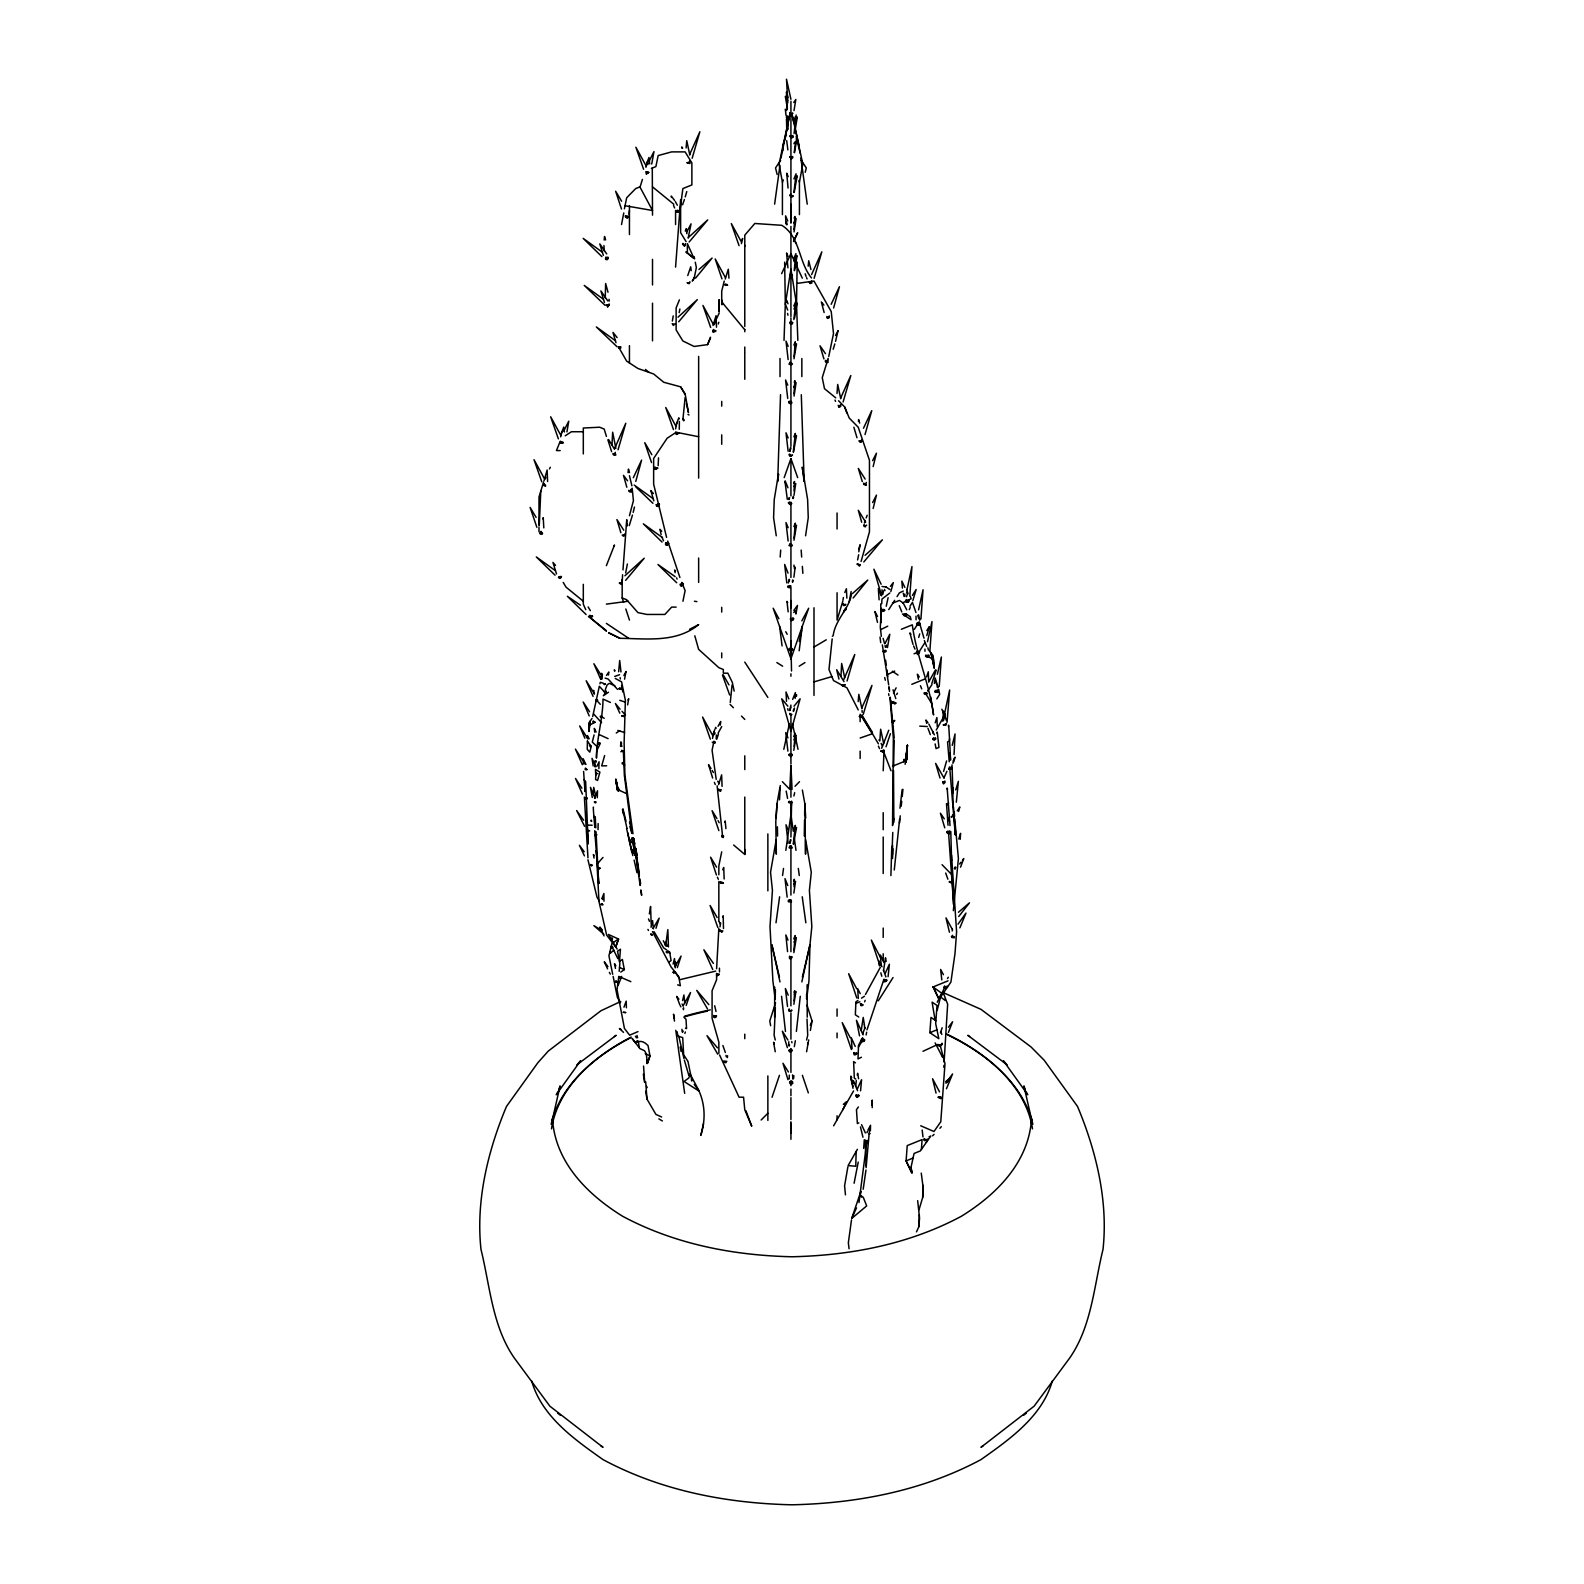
<?xml version="1.0" encoding="UTF-8"?>
<svg xmlns="http://www.w3.org/2000/svg" width="1584" height="1584" viewBox="0 0 1584 1584"><rect width="100%" height="100%" fill="white"/><g stroke="black" fill="none" stroke-linecap="round" stroke-linejoin="round"><path stroke-width="1.5" d="M733.649 845.024L744.777 854.429L744.777 849.499M744.777 769.567L744.777 755.825M744.777 379.269L744.777 352.856M791.525 671.002L790.871 640.827M790.931 1123.313L790.931 1133.213L790.931 1121.769M774.616 1017.166L774.695 987.07M790.931 659.201L790.931 588.258M794 566.973L794 565.092M796.158 114.998L794.079 133.551M879.912 740.124L880.625 729.234L883.674 743.569M890.901 875.576L891.772 846.787M589.901 724.957L589.901 721.472L589.03 731.412L588.694 723.215L592 718.502M593.208 794.574L593.723 787.387L595.703 795.901M790.871 213.147L790.931 204.178L790.97 213.147M560.182 450.589L556.439 450.569L560.241 441.243L563.29 442.391M594.733 830.689L596.534 854.469L596.099 850.648M891.891 855.142L892.782 832.451M675.259 967.864L674.487 958.558L673.121 964.102M892.445 854.885L892.584 845.123M928.64 680.863L928.303 671.774L926.6 676.962M937.253 726.66L936.916 717.552L935.233 722.759M622.175 582.417L622.591 574.735M790.891 648.371L790.97 640.827M804.276 836.035L804.553 819.839M804.632 815.206L804.83 803.642L802.375 790.06M788.594 1045.598L788.812 1041.737M775.388 989.782L775.21 999.049L772.893 980.932L770.002 926.6L772.438 890.366L770.537 872.269L776.18 839.857L776.299 854.152L775.784 821.759L777.011 803.642L780.298 785.525M790.931 642.807L790.97 647.935M893.515 770.517L893.851 822.314M893.594 766.874L894.188 740.065M593.861 690.367L593.96 693.871M672.17 323.69C676.645 327.512 669.676 323.869 675.418 323.928M837.005 393.505L837.698 384.437L840.748 398.772M845.876 604.336L843.995 605.543L842.965 603.524M919.017 1209.78L922.66 1197.524L922.977 1185.248M596.752 750.638L596.891 746.321L596.455 758.122C596.594 738.461 602.87 719.096 603.009 699.059L610.434 702.445M594.772 764.339L594.99 760.736M651.182 923.809L650.569 906.484L649.361 913.948M668.448 946.915L667.834 929.61L666.052 942.737M728.957 278.19L728.303 269.24L725.254 279.041M716.423 735.055L716.166 738.837M719.473 971.942L719.453 968.141M916.007 616.156L916.067 619.799M916.463 1231.877L918.918 1226.61L919.314 1214.809M597.92 867.814L597.94 868.864M883.199 770.755L883.931 752.519L891 770.755M892.525 858.488L892.921 848.707M619.483 961.429L620.453 949.232L617.542 951.232L619.859 963.428L619.186 971.329M539.312 524.68L540.778 491.179M775.348 1007.503L774.121 1035.263L775.249 1039.995M906.761 759.746L907.375 745.391L905.137 764.3M584.377 797.089L587.961 857.815M906.721 759.587L907.375 745.391L905.711 762.478M792.059 789.327L790.931 765.745L789.782 789.327L782.377 781.704M789.604 1082.347L790.673 1084.347L792.752 1083.397L792.257 1081.357L791.921 1083.634L789.644 1082.129M790.931 1085.713L790.931 1080.605M606.157 304.92L608.375 305.415L608.989 304.187M618.651 671.715L619.7 660.488L620.968 671.953M656.113 504.722L659.36 504.464L657.974 503.851M680.13 209.425L682.862 188.595L691.871 184.932L691.871 162.895L685.12 151.886L671.636 151.886L658.152 155.569L655.895 166.577L651.4 168.419M667.735 542.461C670.448 543.391 665.339 547.331 666.191 544.144M795.208 698.247L795.366 692.624L792.634 699.415M846.866 598.138L846.391 588.753L844.846 592.475M686.11 147.946L686.763 140.699L689.812 155.034M858.191 701.593L858.825 694.346L861.874 708.682M779.526 799.821L780.16 787.921M789.287 1075.12L789.208 1078.981M796.435 696.366L796.534 694.663L794.911 697.613M881.437 608.395L880.288 627.066L881.338 636.273M881.714 603.722L881.991 599.049L889.792 593.03M865.973 1170.041L863.181 1189.247M866.111 1167.606L869.557 1129.154M871.893 1105.038L872.19 1100.306L872.21 1107.632M921.254 1173.11L923.234 1188.198L922.66 1197.524M948.499 726.719C948.499 714.226 951.628 781.823 950.083 752.954M945.272 998.87L945.173 1000.474L939.688 996.257M949.786 768.418L955.291 834.689L955.528 830.729M943.807 1067.24L943.906 1065.438M944.104 1062.092L947.648 1004.216L943.034 992.178M953.35 910.642L958.419 858.568L954.736 818.869M776.12 817.918L777.011 803.642M807.622 1044.311L807.721 1042.747M543.807 527.888L543.233 517.671L542.718 518.8M629.422 210.494L629.026 214.276M960.201 839.322L960.577 833.342L958.775 839.045M626.413 1007.741L626.215 1001.128L623.977 1007.186M797.207 262.132L796.514 304.168L797.841 340.382M780.179 557.053L780.694 550.084M880.744 603.86L881.12 622.651M863.676 1148.459L864.31 1139.728M892.544 766.22L906.266 760.657L907.375 745.391L905.751 762.359M937.154 733.313L937.253 732.006L938.936 747.41L936.045 748.598L935.134 743.945M917.671 1200.652L919.552 1218.017L918.918 1226.61M921.393 1149.449L922.106 1139.589L907.216 1145.608L906.107 1160.894L912.028 1173.308L911.038 1167.23L914.067 1153.469L920.344 1150.934L930.758 1136.065L929.075 1136.758M935.095 1020.175L932.085 1002.157L937.015 1005.444L935.689 1023.7L938.837 1038.688L929.867 1032.689L930.976 1017.423L935.906 1020.73M947.509 789.644L947.153 788.06L950.004 825.601M942.638 1055.696L942.539 1057.201L935.154 1042.906M948.539 832.451L953.627 904.484L953.885 900.841M675.576 267.122L680.625 199.624L680.625 232.65L686.09 241.6M870.388 1130.837L870.527 1125.234L867.953 1130.144M693.97 258.39L687.377 243.659L687.377 253.084M716.602 968.715L718.839 928.501M795.722 141.293L794.198 152.381M794.079 886.783L794.356 879.278L793.624 880.961M934.322 683.417L935.194 678.031L938.104 687.496M808.177 266.191L808.731 260.766L810.949 269.557M886.466 646.965L886.604 645.104M855.736 1086.089L856.291 1080.565M861.28 1030.234L863.221 1017.423L864.389 1024.828M883.555 970.616L885.496 957.805L886.149 961.448M589.901 721.472L589.01 731.432L588.773 725.571L594.97 722.205L593.188 722.185M793.861 1075.675L793.584 1078.526M622.987 569.903L626.749 519.71L626.67 526.343L627.264 524.106M604.177 240.055L604.534 236.491L605.623 239.936M871.754 1105.117L872.19 1100.306M597.307 797.683L597.505 790.792L594.614 797.98M954.043 754.578L955.053 733.946L952.222 745.371M685.12 397.544L682.862 419.879M794.039 490.862L794.515 481.516L793.762 483.179M899.514 823.086L900.247 815.839M901.217 806.197L901.712 801.365M902.207 796.534L902.939 789.307M628.056 472.705L628.472 469.082L629.501 472.567M683.753 419.305L683.773 420.869M730.283 702.405L732.065 685.021M547.589 481.496L547.153 470.012L543.926 481.061M679.279 429.284L679.378 421.463M716.503 327.195L716.067 315.711L713.018 325.512M722.066 786.377L721.631 774.893L718.582 784.694M724.165 878.981L723.71 867.497L722.72 869.774M603.979 901.197L603.9 893.475L601.88 898.643M894.267 869.992L899.633 819.027M665.26 945.311L665.795 942.104L667.28 946.202M727.373 1057.617L727.571 1055.736M796.376 1031.441L800.276 996.277M801.86 981.902L809.978 944.717L811.84 926.6L809.404 890.366L811.305 872.269L805.662 839.857L805.543 854.152L804.83 803.642L805.721 817.918M790.931 676.21L790.931 673.834M899.95 808.196L902.167 789.545M672.349 321.037L673.24 315.869M799.168 650.786L802.217 626.353M858.429 421.403L858.647 419.602L859.676 423.086M598.851 768.636L599.069 761.765L597.029 766.161M858.983 1202.533L866.765 1142.282M598.039 829.6L598.138 823.541M720.284 725.096L720.72 721.492L718.047 726.284M796.019 613.444L796.138 610.315L793.742 612.493M778.635 474.309L777.685 481.457L780.536 394.713M774.616 204.158L779.962 165.389M780.971 158.123L789.881 114.008C795.623 112.286 789.406 116.879 789.743 113.335M776.002 922.779L779.605 896.782M782.555 875.516L783.526 868.428M794.039 1000.85L794.752 990.752L794 992.237M851.499 1219.937L848.351 1242.707L849.044 1248.746M888.109 597.683L886.228 606.256M627.383 563.983L625.66 572.933M658.152 465.696L658.528 457.835M675.616 428.848L676.665 423.581M744.698 246.569L744.876 245.322M712.503 738.421L713.572 733.154M719.987 926.818L720.661 923.076M723.472 928.501L723.215 915.77L722.7 916.898M785.842 850.331L790.931 814.572L793.287 831.263M933.035 733.372L933.293 731.59M909.81 596L911.948 566.617L906.998 589.624M920.918 619.126L923.056 589.743L918.562 609.86M929.867 651.004L931.986 621.601L927.511 641.718M939.233 686.407L941.371 657.023L937.391 674.23M952.915 763.33L953.33 760.419M956.32 802.197L958.379 781.348L955.746 789.941M558.815 576.972C563.31 574.853 560.34 580.318 558.439 577.467M618.473 346.837L626.67 361.152L637.916 368.478L653.638 373.982L663.755 382.259L680.625 386.833L685.12 393.862L688.486 412.573L686.426 403.742M680.249 584.08C679.318 587.921 685.931 583.565 681.754 583.308M789.307 1046.034L789.505 1044.608M805.583 535.788L808.256 517.671L807.622 499.574L802.256 467.161L804.157 481.457L801.306 394.713M793.96 229.541L794.95 216.493L794.198 218.156M793.96 393.683L794.93 380.635L794.198 382.298M794.138 746.341L795.128 733.293L793.683 736.659M605.88 259.043L607.385 259.558L607.9 257.143M561.488 576.437L560.38 577.922L559.172 577.249M619.087 347.629C620.374 349.272 622.492 346.975 618.651 347.747M590.119 616.968L590.971 617.859L592.535 616.176M608.454 675.041L608.81 671.992L606.533 675.437M680.724 585.189C680.823 588.04 685.12 583.189 682.011 583.11M623.779 212.929L621.522 224.552M842.965 600.138L843.401 597.544M857.597 559.904L858.667 554.776M651.044 927.293L651.44 924.977M944.698 713.057L949.648 690.03L947.054 722.324M645.698 1081.892L646.945 1099.019L655.915 1114.403L661.617 1116.997M778.437 474.111L774.239 499.574L773.586 517.671L776.259 535.788M624.571 679.16L626.036 671.458L623.878 675.536M627.62 704.9L628.729 698.722L627.977 700.069M621.067 688.149L619.027 688.882L619.72 688.03M623.74 715.552L621.661 715.988L623.938 716.582M621.76 750.262C621.581 751.905 622.492 751.093 623.68 751.747C619.225 749.668 625.403 751.687 621.997 750.915M794.039 356.638L795.346 341.748L793.901 345.114M794.039 538.085L795.346 523.195L793.901 526.561M793.901 950.479L795.188 935.59L793.762 938.936M866.646 1032.214L866.131 1034.946M847.876 1166.873L844.589 1185.802L845.46 1194.851M794.317 1046.668L795.346 1040.747M611.998 943.391L608.929 955.786L612.691 974.299M806.593 1051.756L808.691 1039.916M810.374 1030.451L812.057 1020.987L807.008 1005.147M560.716 436.867L561.607 432.868M645.935 167.29L646.826 163.291M741.391 243.639L742.619 238.451M799.425 214.612L799.425 182.219L802.811 164.102L791.96 114.008M682.585 1000.553L683.932 994.99L684.743 1003.147M893.851 818.393L892.525 825.521L893.356 738.362L889.99 697.633M904.405 761.409L904.187 759.271L903.613 761.726M724.244 281.061L721.71 291.179L721.71 304.603M675.14 963.943L675.497 962.102L675.853 965.963M851.499 594.198C849.064 609.028 835.204 619.641 833.164 635.738L832.352 636.214M589.387 745.114C592.951 746.856 587.961 746.975 591.188 746.321M679.912 309.019L679.18 312.602M849.222 601.623L851.162 591.525M858.785 551.767L860.132 544.738L858.686 549.45M621.245 689.317L619.007 688.565L621.304 688.802M793.901 577.21L795.168 567.131L794.336 568.597M854.093 1183.228L858.231 1162.102M794.237 270.349L795.92 253.638L793.802 258.707M789.683 451.361L790.456 447.698M788.832 499.435L789.208 497.594M792.832 498.227L793.208 496.406M788.337 583.011L789.109 579.348M792.337 581.803L792.693 579.982M789.683 710.543L790.931 705.058M789.683 843.322L790.456 839.659M882.783 594.495L883.575 590.792M952.202 930.996L952.538 929.254M624.413 208.791L626.67 197.782L635.659 188.595L640.154 186.773L642.411 179.428M682.942 601.247L685.12 590.594L681.773 582.417M713.948 741.154L712.087 750.281L716.206 779.368M721.71 851.816L718.839 865.913L718.839 874.784M860.567 1090.802L861.577 1079.714L857.419 1088.782M799.227 641.5L801.643 630.175M699.514 1092.208C705.335 1105.949 705.434 1121.472 700.682 1135.431M789.624 1082.466L792.535 1081.872L791.287 1081.476M651.42 925.036L652.568 920.601L653.36 928.759M610.751 946.539C614.77 947.41 609.939 948.816 611.444 946.46M783.803 749.311L789.386 723.848M943.609 771.408L946.598 760.934M794.039 495.297L795.683 483.556L794.059 486.506M700.999 1134.995L703.494 1123.67M794.673 792.693L793.901 795.98M793.881 893.059L795.524 881.318L793.901 884.288M687.753 275.576L690.723 266.805L691.198 270.666M793.98 192.377L796.059 173.824L793.96 178.893M793.841 319.552L795.92 301L793.802 306.068M793.267 451.975L795.346 433.442L793.901 436.788M793.287 711.157L793.683 709.335M793.287 843.955L795.366 825.403L793.921 828.769M551.905 1121.789L560.083 1085.911L558.558 1090.544M789.881 114.305L779.031 164.102L782.417 182.219L782.417 214.612M861.419 1040.114C861.359 1043.797 865.676 1040.054 864.527 1039.639C864.963 1043.163 858.785 1039.559 862.646 1038.827M857.261 1075.1L857.657 1073.279L858.587 1078.744M1031.56 1118.443C1028.986 1162.121 996.692 1194.435 961.389 1216.255C909.335 1244.153 850.648 1255.459 792 1256.765C733.352 1255.459 674.665 1244.153 622.611 1216.255C587.308 1194.435 555.014 1162.121 552.44 1118.443M1052.291 1381.03C1042.292 1416.433 1009.661 1439.321 980.991 1459.597C922.898 1490.742 857.439 1503.335 792 1504.8C726.561 1503.335 661.102 1490.742 603.009 1459.597C574.339 1439.321 541.708 1416.433 531.709 1381.03M634.471 507.038L633.184 512.404M566.933 431.897L568.755 421.205L563.805 430.927M806.593 1039.995L807.721 1035.263L807.008 1019.066M612.949 453.46C612.097 455.44 617.621 455.915 615.325 454.014M628.769 490.307C627.917 492.287 633.422 492.782 631.145 490.882M625.106 535.531C621.324 536.283 623.403 536.323 625.106 533.768M858.944 440.827C864.983 443.738 855.518 441.441 861.755 440.768M866.666 525.116L864.211 526.601L863.795 524.977M888.07 976.675L889.396 964.24L885.238 973.328M599.96 683.773L600.316 682.288L603.365 683.258M594.079 734.917L592.297 742.064L596.257 745.886M805.226 172.3L806.315 167.944L801.187 160.261M790.515 618.295C790.832 624.73 795.821 614.889 792.733 620.215C786.713 617.978 794.416 621.126 792.911 617.621M893.138 702.544C895.792 705.236 895.178 703.771 894.188 702.761M794.059 231.898L796.118 218.533L793.742 222.988M794.059 396.04L796.099 382.675L793.742 387.13M937.134 1010.473L941.213 994.455M719.255 974.398L716.602 975.843L716.74 974.219L719.255 974.299L717.097 975.526L716.542 973.408M651.717 164.043L653.974 151.609L649.024 161.35M629.442 515.75L633.422 500.643L632.155 488.228M793.861 1004.276L795.92 991.505L794.297 994.297M835.56 341.312L838.114 330.581L835.54 335.511M802.395 977.11L809.978 944.717L808.949 980.932L806.652 999.049L806.553 994.415M713.849 1017.086C715.097 1019.264 718.621 1014.691 713.988 1016.077M918.7 637.402L919.71 633.917M936.184 670.23L931.828 683.496M953.865 761.647L955.053 757.152L953.766 759.112M958.637 811.424L959.825 806.949L957.29 810.869M625.363 216.077C626.056 220.255 631.422 215.721 625.442 215.82M675.576 433.224L676.526 434.432L678.526 433.323M792.614 113.137L791.386 114.622L789.842 114.028M794.812 132.046L797.326 117.038L795.703 120.008M794.515 152.698L797.029 137.709L796.198 139.174M794.574 270.666L797.069 255.677L795.465 258.628M794.574 318.047L797.069 303.039L795.465 306.009M794 358.796L796.514 343.807L794.891 346.757M789.98 451.202L790.931 447.955M789.129 499.277L789.584 497.653M793.168 498.544L793.624 496.921M718.384 790.317C722.66 791.248 720.225 791.663 718.423 789.149M794 540.223L796.514 525.235L794.891 528.185M792.653 582.12L793.109 580.496M719.968 931.194C724.541 932.243 721.096 932.679 719.948 929.729M789.98 710.384L790.951 707.137M794.475 708.028L793.525 711.275M793.782 750.321L796.297 735.332L793.921 739.787M789.98 843.163L790.951 839.936M793.861 952.618L796.356 937.629L794 942.084M686.783 191.585L685.238 196.871M632.471 515.077L629.224 525.631M873.14 466.587L876.447 453.202L872.645 460.627M873.14 508.504L876.447 495.119L872.645 502.544M861.102 561.429L869.458 531.848L869.458 460.271L858.231 427.225L849.222 418.037L844.727 407.029L838.589 400.772M604.633 755.548L601.702 765.884L606.652 765.785M718.285 323.987L718.78 322.265M718.443 733.927L716.819 739.075M561.884 431.917L563.765 427.086L564.399 431.957M647.104 162.34L648.985 157.489L649.697 163.904M657.657 468.171L654.905 469.418L655.083 467.795L657.677 468.032L655.479 469.141L654.964 466.983M676.942 422.651L678.843 417.8L679.061 419.008M713.849 732.204L714.74 729.63M721.809 835.501L723.215 837.243M561.528 433.145L561.964 431.68M646.747 163.568L647.183 162.103M676.586 423.878L677.021 422.393M742.183 239.917L742.54 238.689M713.493 733.432L713.909 731.966M610.83 938.579L612.038 939.47L612.137 938.183M636.134 1041.48L637.817 1042.272L637.441 1040.827M943.529 720.482L945.371 713.77L936.243 730.046M688.149 238.135L691.079 223.839L686.803 231.917M795.92 613.978L797.485 605.425L793.841 610.454M834.808 343.966L833.184 349.252M890.426 733.689L886.03 746.777M543.49 482.288L538.996 496.98L538.996 525.908M828.175 358.321L822.254 377.665L824.492 388.674L835.738 397.861M828.769 356.4L833.501 333.61L831.244 311.593L813.998 281.061L797.643 283.318M842.827 601.247L837.065 620.077L837.065 592.753M832.174 638.906L828.986 669.517L833.501 680.526L846.985 687.872L858.231 709.889M794.218 192.496L797.227 175.864L795.604 178.834M793.505 452.093L796.514 435.481L794.891 438.431M789.089 581.229L789.584 579.605M793.525 844.054L796.534 827.442L794.911 830.392M862.963 1032.946L865.141 1027.501M940.46 1032.827L942.163 1027.759M862.646 1033.956L863.062 1032.629M926.779 635.6L929.333 626.67L926.818 630.59M786.416 134.244L782.654 146.005L782.753 150.836M775.546 1002.87L769.784 1020.987L770.636 1025.719M778.873 618.77L773.17 608.236L790.931 658.746L808.672 608.236L801.841 620.888M621.482 584.437L619.384 583.169L621.68 582.754M789.703 156.935L791.446 158.875L792.891 157.509L789.703 156.717L792.693 156.578M789.763 274.685C792 278.111 794.534 275.279 789.842 274.487M618.651 939.074L615.82 946.876L608.414 934.441L618.394 938.975L615.74 947.074L606.672 935.134L598.97 901.474L596.534 854.509M906.503 596.752L907.078 595.01M684.407 199.505L682.605 204.732M635.778 481.417L641.599 460.132L633.323 477.715M833.62 307.989L839.441 286.704L831.164 304.286M864.389 523.096L865.26 520.463M881.674 748.282L888.763 730.244M789.664 112.622L790.951 114.583L792.752 113.335M794 110.603L795.841 99.455L793.742 102.485M772.042 1097.257L779.447 1075.318M912.839 600.633L916.146 589.505L912.424 595.426M867.002 1029.818L883.971 979.13M859.676 1194.91L863.3 1197.365L866.666 1205.919L851.717 1218.433L860.904 1191.307L860.251 1195.623L861.439 1197.108M884.684 610.394L881.635 610.236M887.456 647.559L889.792 634.273L885.06 643.342M545.292 478.942L545.886 477.239M714.206 324.641L715.433 321.235M592.673 716.562L599.326 686.288L605.722 693.337M602.356 903.91C598.653 905.296 606.335 905.157 601.168 903.969M643.559 1066.091L644.688 1082.426L643.342 1074.289M621.047 746.203L621.562 744.757M614.592 448.628L625.779 423.284L618.057 449.757M784.179 477.635L790.931 458.627L797.663 477.635M865.022 434.551L871.774 410.652L863.498 428.234M635.422 1042.727L632.036 1038.352L639.956 1048.628L644.233 1050.568C649.44 1055.538 644.411 1073.774 649.975 1055.815L648.034 1045.598C641.5 1038.589 637.619 1042.826 637.045 1041.539M843.599 679.873L854.766 654.509L847.064 681.001M647.321 1063.24L647.302 1059.835L647.341 1063.24L649.975 1055.815L645.262 1053.657M890.822 591.584L893.336 582.595L890.426 586.318M941.094 1044.569C933.332 1046.093 945.49 1046.806 938.54 1044.569M592.515 616.136L590.258 617.423L589.901 615.542M647.717 164.716L648.351 163.013M689.634 154.499L699.871 131.749L692.168 158.242M811.602 274.567L821.839 251.816L814.136 278.309M714.463 734.58L715.097 732.897M840.569 398.257L850.826 375.507L843.104 401.98M866.191 517.869L867.161 515.275M861.696 708.147L871.952 685.417L863.221 714.463M721.71 726.581L718.126 733.095M906.345 613.741C901.415 614.493 904.543 617.305 906.068 614.81M655.994 928.264L659.162 918.126L653.024 928.561M684.842 1033.421L685.397 1032.016M794.059 120.067L795.425 116.681M866.923 1132.718L867.418 1131.412M679.397 299.891L676.13 307.91L676.13 329.947L682.862 340.956L694.109 346.46L707.593 344.619L710.483 337.194M606.375 565.646L614.493 545.015L614.077 546.124M621.661 976.397L618.116 985.426L617.918 984.436M685.258 231.086L686.327 228.611L686.882 233.779M864.607 1001.821L865.201 1000.336M782.417 182.219L783.347 179.923M788.119 585.783C789.664 590.198 792.337 583.348 789.565 586.575M791.802 802.415C788.04 804.217 787.486 800.573 791.782 802.197M677.338 967.606L681.08 956.063L674.942 966.497M810.275 1025.303L812.057 1020.987M960.538 867.161L963.785 858.568L962.359 860.35M696.861 601.603L694.445 601.247M925.927 654.984C923.65 657.934 931.729 657.122 927.392 656.093M909.295 609.622L910.226 607.464M707.593 344.619L710.483 337.907M944.024 777.724L946.915 771.309M716.107 319.572L719.255 312.959M860.251 1003.543C865.834 1005.305 859.28 1007.305 860.864 1003.721M683.159 1005.701L690.525 992.495L686.189 1005.424M948.42 1032.471L952.578 1021.779L948.42 1027.224M893.495 693.059L896.128 687.832M851.717 1218.433L856.469 1207.978M606.533 304.979L607.9 306.544L609.088 304.346M656.489 504.623C655.499 508.226 662.013 504.623 658.251 503.653M715.216 728.482L715.73 727.373L715.948 728.581M724.68 822.096L725.195 820.967L725.908 828.65M842.787 1109.79L846.529 1101.652L843.361 1104.365M596.237 772.497L595.901 774.041L597.742 773.527M594.832 834.748C593.465 836.867 599.445 834.966 595.069 834.788M793.96 143.689L794.653 142.164M781.625 273.676L790.931 253.658L794.02 260.33M794 261.657L794.713 260.132M794 309.038L794.713 307.514M793.525 241.501L797.683 232.729L793.663 241.184M959.864 927.887L965.983 913.077L958.023 924.185M946.46 1088.762L952.578 1073.952L945.846 1083.139M926.323 1142.401L928.165 1138.639M596.97 750.202L599.92 744.242M928.62 682.13L935.491 669.933M937.253 1002.217L945.054 986.812M682.526 1032.352L683.219 1031.026M549.47 468.923L550.341 467.26M610.612 938.599C614.315 937.312 611.404 941.252 611.721 938.461M927.115 693.554C922.7 692.168 923.69 695.317 926.996 693.891M713.513 329.571L712.958 331.492L715.75 331.234L713.097 332.165L713.612 330.323M724.244 1062.112C725.927 1063.458 727.888 1062.072 723.611 1061.716M557.073 1093.435L557.865 1092.01M809.206 281.675L809.978 283.496L811.919 283.001M826.789 316.543L827.581 318.384L829.283 317.651M825.482 360.439C823.799 362.498 829.996 363.449 827.66 361.31M838.174 405.346L838.966 407.187L840.668 406.454M863.795 483.061L863.933 484.506L866.389 485.12L863.537 483.813L865.795 484.407L866.29 482.427M844.925 684.862C838.708 685.535 845.876 687.456 843.955 685.06M896.643 694.525L897.435 693.158M865.478 994.475L880.268 967.428M833.62 1125.808L853.558 1090.94M857.419 1149.311L848.093 1165.606L855.756 1166.24L856.172 1151.489M694.327 277.517L692.267 281.061L694.109 278.546L696.366 267.538L695.277 262.211M599.999 868.072L598.316 868.21M689.04 414.968L687.951 414.374M935.312 690.386L935.194 692.069L937.985 692.406L935.015 691.733L937.708 692.109L937.213 689.812M678.526 433.283L676.427 433.976L675.635 432.036M947.509 978.536L948.301 977.269M888.763 609.602L894.683 600.296M897.059 596.574L899.415 592.852L903.276 591.07M910.008 606.177L912.424 602.375L915.948 612.493M914.324 629.363L917.948 623.641M917.354 654.548L924.957 642.609M892.782 723.195L894.584 720.364M936.837 698.861L939.708 694.327L938.639 689.278M949.588 738.758L949.291 741.074L947.569 741.906L949.232 761.785M878.269 1000.831L893.059 977.546M858.409 1047.044L862.448 1040.688L862.627 1037.797L858.528 1045.262L858.013 1058.924L861.439 1057.261M635.085 853.38L631.699 851.737L634.352 847.618L635.342 853.499L634.293 849.42M780.655 160.261L775.526 167.944L777.15 174.478M713.651 1015.443L714.503 1017.364L716.582 1016.017M927.63 691.02L931.986 684.565M556.182 1094.801L580.576 1060.805L577.705 1064.111M959.647 864.013L960.993 862.171M843.817 610.87L845.717 608.296M843.48 612.216L846.292 608.771L845.341 609.959M952.222 881.615L949.192 881.971L952.123 883.298M940.995 1096.999L937.966 1097.316L940.896 1098.702M926.759 1139.629C921.136 1138.064 924.997 1142.579 926.185 1139.589M946.796 1082.644L950.222 1077.971L945.727 1081.634M602.415 716.404C601.801 718.819 598.514 715.711 601.267 716.107M599.96 743.074L598.257 743.114M596.119 801.999C591.406 800.593 597.96 804.989 594.693 801.722M594.97 722.185L593.267 721.076M607.583 305.059L607.543 307.058L609.286 304.504M856.053 1095.019C856.132 1100.623 862.072 1092.623 856.845 1096.88M612.988 947.212L611.008 947.628L612.275 946.935M925.927 656.132L927.986 656.905L928.759 655.083M845.341 609.959L846.292 608.791M794 706.187L800.118 698.801L790.931 731.194L781.724 698.801L787.862 706.187M958.736 916.483L969.487 902.84L958.459 912.265M682.922 243.382L684.644 246.193L682.506 244.075L684.783 245.381L685.516 243.58M939.906 1128.283L941.292 1126.66M891 701.217L891.099 702.583M896.247 703.157L893.277 701.87M935.332 691.258L938.144 691.376L936.778 690.624M597.148 864.092L602.989 857.439M863.181 1004.929L860.825 1004.949M853.162 598L867.775 580.041L852.548 593.465M677.318 210.157C674.091 212.751 681.14 212.929 679.199 210.058M589.624 830.828C585.05 829.877 590.337 831.164 588.476 830.59M605.979 691.456L604.098 691.713L605.88 692.525M949.489 881.437L952.202 882.605M954.301 937.807L951.667 937.391L952.697 935.312M861.617 1039.757L864.171 1039.401M695.515 278.15L712.107 258.073L698.96 269.478M586.951 798.039C584.932 797.009 585.882 800.831 586.793 798.257M688.426 237.461L707.711 219.899L689.119 242.055M678.011 317.196L697.316 299.633L678.704 321.79M624.928 575.764L644.233 558.221L625.621 580.358M863.795 561.964L882.407 539.827L865.121 555.291M903.593 614.236L906.404 614.612M924.205 692.723L926.699 692.941M715.136 741.807C709.454 744.163 719.789 743.114 712.246 742.203M795.029 786.278L799.484 781.704M761.171 1120.007L767.864 1113.235M789.703 648.252C788.515 653.499 794.574 646.767 792.02 650.489C788.872 653.123 788.693 645.48 789.703 649.955M932.521 1135.827L934.065 1134.382M726.818 1061.32L723.591 1061.042M942.777 781.645L943.549 783.922L944.975 782.456M605.108 678.11L608.137 679.021L617.542 689.396M613.879 950.123L610.434 953.113L610.216 952.043M946.559 987.367L947.074 986.04M605.999 257.341C603.583 262.429 611.939 257.301 605.702 257.38M666.171 542.797C662.963 546.322 671.279 544.322 667.517 542.639M585.407 769.27L586.931 769.567L585.486 768.161M587.189 798.772L585.07 798.732L586.714 797.881M789.525 1049.776C788.337 1055.182 793.723 1049.143 792.059 1050.093C791.426 1053.875 786.515 1048.232 790.178 1051.024M791.327 1050.509L791.05 1049.202M983.288 1445.598L980.991 1447.321L1034.114 1406.196L1069.616 1358.102C1091.713 1326.481 1094.009 1285.812 1102.999 1249.479C1108.305 1200.91 1096.168 1150.895 1077.516 1106.424L1044.193 1060.25L1031.006 1046.925L980.991 1009.345L943.351 992.673M944.638 985.862C942.599 991.366 949.054 986 947.232 987.07C945.212 989.644 941.827 985.07 946.202 987.565M544.243 484.031L543.807 485.496L545.589 486.288M576.616 1065.062L616.136 1035.322L614.394 1036.609M791.307 136.561C787.347 133.472 793.465 141.412 792.772 135.472M1023.462 1415.363L1026.274 1413.245M954.578 936.976L951.39 936.481L953.588 936.857M941.173 1097.851L938.54 1096.742M918.047 622.512C913.592 624.551 920.997 626.413 919.591 622.928M951.35 768.755L951.271 766.894M592.396 615.879L589.882 616.334L589.941 615.305M618.394 938.975L612.83 942.935M727.531 285.298L724.977 285.259M540.778 532.283L540.263 534.125L542.461 533.749M722.759 835.58L721.888 836.986L723.294 837.56M614.731 676.427L619.522 674.744M614.849 685.813L609.385 683.318L607.147 684.862L605.405 689.317L605.939 692.188L603.405 695.732L608.494 692.228M616.255 733.036L619.661 730.699M616.829 786.634L615.859 779.427L617.8 789.624L619.067 790.198M619.958 961.112L622.393 959.429L624.334 969.626L620.789 972.061M669.062 961.983L671.081 960.597L669.656 951.964L668.25 951.014M618.908 788.872L619.601 790.456M690.01 163.548L687.139 162.835L689.872 161.865M884.506 979.625C881.852 984.951 889.317 978.853 886.208 980.338C879.674 978.793 888.169 983.803 886.129 979.546M865.636 1140.619C862.092 1143.688 870.329 1143.608 867.26 1140.539C870.17 1143.688 862.092 1142.222 865.636 1140.242M935.035 738.976C930.105 737.253 934.223 741.807 935.312 739.075M947.885 831.204C944.618 832.729 951.232 835.481 949.747 832.253M565.211 435.798L571.428 431.739L583.308 431.739M675.576 432.709L667.141 438.233L653.638 458.429L653.638 484.13L666.587 537.392M676.249 432.274L698.643 436.729M857.934 1000.494L855.914 1001.801L855.34 1014.77L858.766 1017.047M861.518 998.158L864.468 996.257M951.35 816.79L953.41 816.017L952.895 814.631M941.728 1044.727L941.985 1043.203M623.878 716.206L622.195 715.592M799.207 666.191L804.969 662.567M854.41 1052.627C851.974 1058.389 861.003 1051.103 854.707 1053.657M590.951 864.706C592.832 866.032 590.06 866.527 592.416 865.042M604.276 683.912L605.345 684.09L604.336 684.545M593.149 721.393L593.941 722.74M585.387 768.478L585.328 769.666L586.931 769.527M813.998 647.024L826.234 639.817M605.345 684.169L604.296 684.446M906.523 599.504C903.019 601.92 910.483 603.207 908.483 599.782M949.628 766.834L949.073 768.973L951.251 768.616M544.045 483.872L545.668 485.318M678.546 433.006L676.17 432.67M722.918 930.976L720.562 930.64M949.648 767.804C946.301 769.883 954.202 769.586 951.232 767.527M689.614 629.284L698.643 624.631C676.19 642.946 647.183 638.629 619.918 638.312L608.692 632.808L619.918 638.312M789.703 713.434C795.188 715.473 788.377 714.701 790.099 714.226M941.391 1045.222L942.143 1043.816M902.563 602.91L911.156 598.732L910.404 596.574M880.585 629.66L887.753 626.175M887.04 674.804L894.683 671.081M952.796 787.624L952.994 806.989M858.389 1106.998L856.469 1109.671L857.38 1123.591L858.825 1122.878M869.121 1133.966L870.151 1133.471M917.789 650.747C913.473 652.351 921.452 655.281 918.958 651.697M933.827 737.847C930.006 739.728 938.025 740.52 935.273 737.708M616.156 981.842L615.146 981.961L616.156 981.13M679.199 211.801C676.348 212.791 676.051 211.543 679.338 210.969M861.557 441.619L861.617 439.877M864.112 525.334C866.606 528.165 865.24 526.363 864.488 525.215M646.925 171.923L646.312 174.082L648.747 172.379L646.589 173.666L645.797 171.745L648.747 172.379M922.997 1051.281L937.728 1044.45M665.894 542.837L666.211 543.926L668.488 543.074M673.952 972.497L673.873 971.408M683.417 1008.929L683.575 1007.86M924.205 1138.639L924.818 1140.421L926.62 1139.609M666.052 951.944L667.755 952.697M620.73 1001.484L600.91 1010.77L548.302 1051.063L537.867 1062.725L506.484 1106.424C487.832 1150.895 475.695 1200.91 481.001 1249.479C489.991 1285.812 492.287 1326.481 514.384 1358.102L549.886 1406.196L603.009 1447.321L600.712 1445.598M727.511 285.278L724.838 284.407M542.441 533.709L539.887 533.155L541.094 531.452M890.941 701.316L891.059 703.454M789.466 1009.107C786.278 1012.968 793.624 1010.731 791.604 1009.978C790.079 1013.186 787.149 1006.909 789.485 1010.295M637.976 1031.62L629.62 1035.184L624.433 1028.452L617.047 989.703L618.77 976.417L630.848 981.644M951.529 855.043L956.597 931.788L955.033 953.271L950.915 982.06L939.035 999.326L933.035 986.971L948.083 980.833M892.98 603.029L899.395 600.415L903.177 602.95L906.761 609.84M901.355 629.264L912.305 624.829C916.324 655.717 929.689 684.526 933.55 714.919L930.719 696.98M914.027 653.776C922.007 651.004 912.938 652.271 919.591 651.776M911.81 684.308L924.561 679.14M892.01 721.987L894.703 720.878M948.519 802.811L948.202 804.791L946.499 803.642L948.024 825.244M948.816 817.522L949.469 821.641M855.796 1003.424L859.874 1001.781M929.867 1032.689L936.976 1029.818M913.057 1158.062L906.107 1160.894L911.632 1172.398L911.038 1167.23L911.612 1172.398M789.644 401.247C785.842 403.524 794.198 404.93 791.267 401.524M791.109 756.439L792.139 755.132L791.089 754.657M792.238 274.864L789.664 275.042M789.723 362.36C797.425 365.389 785.486 364.756 790.079 363.37M789.723 454.034C788.119 459.023 793.841 454.113 792.198 454.925C791.683 457.439 787.109 452.984 790.079 455.044M789.723 543.787C797.425 546.817 785.486 546.183 790.079 544.797M789.505 753.885C787.367 756.202 794.554 755.786 791.426 753.727M789.505 801.247L788.515 802.177L789.921 802.138M789.743 845.995C797.465 849.123 784.179 848.984 791.307 845.836M790.693 900.524C787.347 900.603 787.604 899.712 790.852 901.593C794.039 900.662 785.129 903.751 789.485 899.851M789.584 956.182C788.198 962.914 795.683 954.459 789.921 957.191M906.939 600.316C902.385 602.118 912.008 602.613 907.355 601.108M918.047 623.462L916.74 624.631L919.571 624.551M860.132 738.025L872.428 733.748L860.825 715.394M689.891 281.754C689.119 284.17 686.05 283.496 689.812 282.823M856.291 1094.999L856.469 1096.682M596.911 700.623L595.901 701.435L597.742 700.326M954.38 868.646L955.687 867.794L954.617 867.26M620.849 346.837L618.849 346.995M813.998 681.892L831.877 676.586M652.034 934.54L650.648 934.164M791.188 194.396C787.327 197.168 796.217 194.238 792.416 196.832C788.792 196.852 789.98 192.832 791.188 195.406M791.03 321.572L789.98 323.611L792.257 324.007L792.752 322.483L789.664 322.403L791.881 322.364M789.624 502.069C786.02 504.999 794.911 501.772 790.495 504.662C787.545 502.762 787.743 501.989 790.475 502.88M679.853 979.684L715.671 971.111M950.598 769.072L948.717 768.794L949.628 768.379M790.673 754.776L788.852 754.895L790.693 756.499M723.235 882.803L720.383 881.773M947.905 831.481L947.093 832.59L949.707 830.867M865.616 1140.48L864.725 1141.074L867.26 1140.539M790.475 650.034L792.277 648.529M672.626 972.2L673.675 972.576M791.287 135.571C787.347 136.165 794.317 138.857 792.792 136.165M947.885 831.541C944.717 832.57 952.222 833.56 949.529 831.758M606.375 604.118L628.115 601.247M790.079 402.197C786.001 399.703 792.257 405.049 791.248 401.564M941.728 993.247L933.035 986.971M927.392 655.222L928.858 655.756L925.67 655.994M590.773 864.468L591.129 865.498M616.909 982.179L615.958 980.971M605.84 692.248L604.336 691.396M884.704 651.004L886.05 650.707L884.961 650.212M893 702.049L891.733 701.989M788.733 586.694C784.436 586.516 794.198 589.802 789.545 585.724M652.291 168.043L652.509 215.147M625.046 205.722L652.509 210.494L639.877 186.872M676.13 607.108L671.636 607.108L664.884 614.453L646.906 614.453L637.916 612.612L626.67 599.762L622.175 597.92L622.175 579.566M713.572 329.531L713.414 330.601L715.81 330.601M540.758 531.491L542.48 533.036M674.111 972.655L673.992 973.289M857.182 1095.91L858.964 1095.475L857.914 1094.821M586.714 825.125L592.178 825.224M596.99 700.029C596.653 702.425 596.792 700.484 597.109 700.029M906.919 601.049C903.157 601.583 910.028 602.554 908.444 600.277M918.047 624.195C914.364 624.65 921.611 626.056 919.552 623.403M598.712 744.341L599.98 743.292L598.376 743.708M919.789 726.145L927.274 726.521M683.437 1009.741L683.377 1008.454M856.231 1053.202L855.499 1054.192L853.697 1052.687M883.021 750.301L884.11 750.816L880.862 751.113L883.694 752.222L882.922 750.856M882.011 586.496L886.01 586.951M596.257 773.032L596.376 773.705M684.486 245.223L685.417 244.629M727.214 284.605L725.65 284.11M680.486 584.555L683.021 583.605M666.646 952.578C668.151 951.925 665.755 953.548 667.399 951.212M651.895 934.679L650.707 934.263L652.073 935.352M620.829 751.747L621.878 751.252M598.534 869.319L600.059 868.27L598.198 868.646M827.779 360.617C824.828 362.162 826.254 362.419 827.66 359.647M615.443 453.321C612.572 455.103 614.473 455.162 615.305 452.351M631.264 490.169C628.452 491.852 629.897 491.99 631.125 489.199M872.428 732.422L862.31 715.77L859.201 716.364M723.73 836.273L722.245 835.659M881.833 611.384C885.397 611.741 885.753 608.454 881.813 609.761M954.578 868.27C956.201 869.339 954.38 869.359 955.627 867.121M615.305 678.447L621.621 681.892L625.383 700.385L624.116 743.173L624.908 775.111L632.986 833.719L629.482 822.136M619.76 700.326L625.403 702.128M617.859 730.422L624.631 732.58M587.407 741.134L591.228 746.401L589.783 752.143L587.248 749.331L587.407 741.015M585.743 812.216L586.179 816.017M677.655 984.852L680.348 985.703L678.764 976.655L671.101 967.012L652.489 931.61M684.347 1017.68L686.011 1019.304L686.565 1028.61L685.436 1028.254M891.376 703.652L893.93 702.484L891.396 702.821M636.233 1041.559L638.372 1041.262L639.184 1047.598M860.746 715.79C863.518 718.067 857.003 717.493 862.151 715.117M952.776 816.413L951.35 816.928L953.132 815.364M945.846 724.7L943.45 725.076M595.188 835.382L596.752 834.649M944.757 781.961C943.114 782.813 941.272 783.407 944.935 781.07M920.7 1125.769L933.966 1131.511L940.777 1121.789L944.995 1063.755L940.302 1045.737M600.91 716.74L604.217 718.245M599.445 734.699L608.098 738.639M622.076 763.627L623.918 764.458M617.8 789.624L627.106 793.861M593.861 816.017L594.218 817.344L595.228 816.651L595.822 827.779M594.772 825.759C595.465 834.748 592.673 804.613 593.465 807.305M667.121 951.786L669.874 953.053M619.522 967.428L624.334 969.626M928.006 656.707L933.431 659.241L934.204 667.993L931.214 653.321L931.847 658.489M687.139 162.697L689.575 162.697L689.733 160.974M811.84 281.932C807.979 282.784 809.998 284.269 811.681 281.041M829.422 316.82C825.64 318.245 827.521 318.562 829.283 315.909M840.807 405.623C837.025 407.029 838.906 407.365 840.668 404.712M621.047 1029.461L619.384 1028.531L623.522 1032.352M619.483 582.952L621.7 583.585L622.215 582.179M658.845 1118.898L662.369 1120.937M943.45 725.017L945.628 725.333L946.4 723.492M603.425 299.237L584.239 285.417L605.009 305.296M615.523 340.758L596.356 326.957L617.126 346.817M634.214 485.06L653.38 498.861M675.14 576.655L657.974 564.518L676.705 582.754M776.873 662.567L782.635 666.191M602.019 930.461L593.881 925.65L603.801 934.263M718.661 789.584L721.393 789.782M699.217 1091.218L684.07 1081.476L688.901 1077.892L689.99 1073.853L699.217 1091.218L694.247 1084.446M606.375 623.403L628.709 638.312M906.444 614.137L910.325 616.75L911.057 619.74L902.464 613.998M892.307 671.24L898.029 675.081M904.741 759.627L906.266 760.657M855.439 1062.864L853.618 1061.636L854.33 1078.13L855.756 1079.1M666.765 950.004L663.696 947.945L654.053 931.689M886.05 586.951L889.792 589.486M969.606 1036.609L967.864 1035.322L1007.384 1065.062M580.417 605.187L567.369 596.297L586.1 614.533M557.726 1413.245L560.538 1415.363M845.222 604.573C842.173 603.86 842.906 606.078 844.727 605.326M632.788 851.737L636.273 854.509L639.223 876.229M883.199 651.519C890.248 651.4 881.496 652.034 882.981 651.242M652.509 186.872L673.814 204.257M645.46 369.468L649.024 372.379M583.308 601.247L566.042 587.149L563.211 582.417M606.375 630.67L588.456 616.295L606.375 631.184M630.709 840.807L634.154 843.658L640.094 885.238M602.316 252.173L583.15 238.372L601.88 256.608M652.945 503.296L635.936 487.021M662.508 537.629L643.322 523.829L662.053 542.065M555.489 570.735L536.303 556.934L555.034 575.17M791.604 801.108L790.931 837.045M1006.295 1064.111L1003.424 1060.805L1027.818 1094.801M730.085 704.385L733.352 707.731M741.51 716.087L744.777 719.413M942.064 864.706L952.42 875.338M625.264 534.56L622.156 535.154M651.757 491.515L650.846 490.545L653.836 500.861M675.517 570.973L674.626 570.002L675.121 572.675M621.997 711.275L625.462 715.097M596.039 699.633L600.316 704.345M593.604 713.909L601.583 722.7M622.294 762.518L624.67 765.131M583.862 779.546L585.644 781.506L588.159 843.698L587.644 841.084M584.773 789.03L585.011 791.525L583.605 771.467M679.001 977.823L675.041 971.982M661.736 531.293L659.974 529.313L661.122 534.6M682.664 148.005L681.773 146.956L681.971 148.342M857.241 564.181L860.33 564.914L857.182 564.003L859.538 566.122L859.36 565.092M721.71 301.871L744.777 329.789M929.234 650.866L933.154 655.717L934.144 667.973L931.214 653.321M625.423 217.028L627.601 217.741L628.511 216.434M943.43 724.759L946.48 723.987M652.608 492.525L653.44 493.555M555.529 565.429L552.955 562.419L556.499 573.943M822.235 302.96L823.898 305.138M608.573 439.54L614.473 449.143M717.453 1047.816L706.979 1035.659L717.71 1054.172M678.902 999.167L676.665 996.395L679.813 1004.85M708.86 1004.652L696.742 990.356L707.474 1008.869M602.356 930.244L599.9 927.056L604.039 935.906M910.919 634.273L909.909 632.907L913.018 644.411M607.959 966.616L604.316 961.805L607.563 968.893M620.057 709.196L615.424 703.534L619.78 713.137M584.199 851.756L579.407 845.302L584.437 855.875M635.422 1036.273L636.491 1037.857M615.008 670.844L614.295 669.854L614.513 670.982M919.314 676.962L917.354 674.23L918.423 679.239M927.927 722.74L925.967 720.007L926.64 723.373M617.126 337.59L612.988 332.422L615.978 342.738M674.586 200.416L671.24 196.06L671.438 197.426M659.261 504.148L658.132 506.464L656.905 506.068M583.664 820.274L576.635 810.533L584.595 826.274M594.099 855.637L593.386 854.548L594.079 858.092M684.09 1055.459L687.852 1061.201M744.777 662.112L767.864 697.435M786.139 110.464L785.327 109.217L786.02 115.355M878.981 739.867L879.714 741.015M627.581 480.843L623.482 475.339L626.828 487.238M588.139 606.949L590.357 610.652M687.08 282.704L689.278 283.655M928.858 724.145L934.402 734.837M723.195 674.824L728.977 684.922M711.018 768.517L708.523 764.617L712.642 778.021M944.282 818.888L940.401 813.186L944.757 827.818M615.879 965.864L614.473 963.686L615.463 968.398M713.414 963.389L703.89 949.786L712.741 969.527M925.591 693.535L931.333 702.841M883.199 750.677L884.248 752.796M694.802 635.778L698.603 649.321L718.839 667.676L723.334 669.517L723.334 673.18L727.828 673.18L732.323 682.367L734.164 691.099M599.188 900.841L597.01 897.237L587.961 859.795M682.961 418.909L683.773 420.275M589.585 711.77L583.189 702.009L589.228 715.948M581.902 788.238L575.527 778.477L582.437 794.119M675.338 201.564L677.318 205.168M787.723 602.672L786.971 601.385L788.159 611.86M785.723 631.719L787.208 634.273M616.018 947.212L617.126 949.073M861.656 715.493L878.407 743.827M851.776 1077.615L850.885 1076.13L852.984 1088.287M811.463 277.933C798.376 262.073 800.336 236.669 781.783 225.304L754.816 223.483L744.777 235.165L744.777 326.482M680.625 386.833L685.12 394.495M629.442 475.695L631.897 485.833M620.532 1002.751L617.384 997.366L613.147 976.477M582.773 760.518L575.428 749.093L582.338 764.735M602.494 674.942L601.544 673.319L601.861 678.586M712.226 770.517L713.374 772.537M716.958 818.611L712.087 810.691L718.859 830.61M787.921 1040.054L782.357 1031.184L787.367 1047.618M788.416 1071.972L782.971 1063.26L787.981 1079.694M787.723 100.366L785.327 96.386L787.406 108.464M853.558 1083.199L850.707 1078.249L853.024 1086.466M1026.135 1092.01L1026.927 1093.435M602.138 676.843L593.861 663.736L600.752 679.378M594.475 693.871L586.179 680.764L593.089 696.406M587.981 739.075L579.704 725.967L584.872 738.184M880.862 751.113L882.704 751.687L883.931 750.004M663.28 940.738L664.488 942.975M825.462 353.668L820.017 345.787L823.937 358.934M682.07 1003.999L683.14 1006.018M680.328 1005.86L680.882 1006.85M621.621 201.227L615.641 191.268L621.482 209.029M536.105 517.354L530.105 507.395L536.877 527.314M716.582 867.181L710.602 857.201L716.443 874.982M609.365 972.378L610.295 974.101M583.704 762.201L584.615 763.904M591.743 821.284L591.109 820.096L591.228 821.363M651.836 454.707L644.767 442.669L651.539 462.607M718.067 820.651L719.156 822.71M717.156 917.512L710.087 905.474L717.829 927.551M861.577 1124.66L865.339 1132.916M621.641 743.252L620.869 741.827L620.591 746.381M881.08 743.391L882.446 746.163M877.496 616.493L874.922 611.563L877.477 622.354M606.731 253.915L599.782 243.857L603.346 255.38M607.84 300.98L600.89 290.902L604.435 302.425M560.459 443.104L563.251 442.886L560.3 442.253M601.861 679.14L600.613 676.744L600.871 679.279M620.869 744.322L621.918 746.48M589.189 738.797L587.387 735.55L587.407 738.184M611.563 945.866L617.819 958.577M882.011 966.755L878.724 960.656L879.358 965.923M853.42 1080.664L857.558 1090.723M856.726 988.792L848.668 973.724L856.766 997.979M850.271 1037.718L842.213 1022.65L851.42 1049.499M647.955 929.432L648.45 930.461M646.569 1086.327L647.203 1087.634M943.43 974.675L940.619 969.448L941.807 979.922M596.119 732.026L594.317 728.422L594.752 732.224M893.039 689.812L895.792 698.584M865.141 479.061L858.33 468.409L862.27 481.556M879.556 748.658L878.427 746.143M611.602 451.638L607.88 439.857M623.74 530.204L616.928 519.552L620.869 532.699M663.518 540.837L661.954 537.134M796.079 264.785L802.276 278.131M880.605 957.726L871.358 940.064L879.457 964.319M665.023 944.064L666.032 946.282M648.529 918.977L649.48 921.314M741.55 242.213L731.313 223.562L739.055 245.639M901.791 611.919L899.257 605.642M914.978 649.084L913.631 645.975M725.413 277.616L715.196 258.944L721.948 278.883M646.094 165.865L635.877 147.213L643.599 169.27M713.176 324.086L702.94 305.435L710.681 327.492M933.352 986.773L938.876 998.989M675.932 426.175L665.716 407.504L673.457 429.581M729.65 694.96L722.482 675.14M712.84 735.728L702.603 717.077L710.345 739.154M717.77 781.13L718.74 783.268M560.875 435.442L550.658 416.79L558.38 438.867M544.262 478.388L534.026 459.716L541.768 481.793M717.374 877.14L718.344 879.278M719.354 922.007L720.324 924.145M860.231 993.663L857.696 988.693L858.29 998.474M926.66 646.411L924.383 640.55M904.86 587.367L901.85 581.11L902.405 588.08M941.866 709.196L944.341 715.631M806.533 277.675L807.088 278.923M857.003 437.778L853.875 427.244M865.696 522.245L858.33 510.325L861.676 522.225M881.12 584.219L873.913 569.21L881.615 595.782M674.586 207.959L673.537 205.405M952.34 929.452L945.985 917.869L949.45 932.204M844.015 681.635L836.669 669.735L838.966 679.081M714.364 782.377L715.275 784.535M722.878 1045.499L725.333 1052.469M787.565 116.068L788.297 117.79M788.198 176.616L786.713 173.191L788.06 188.041M788.04 256.41L786.555 252.985L787.921 267.835M788.04 303.791L786.555 300.366L786.575 302.227M921.71 688.862L920.443 685.714M930.323 734.639L927.967 728.303M944.064 778.199L935.629 763.389L940.005 778.021M883.417 969.943L885.911 976.932M585.763 609.682L583.308 604.217L583.308 584.338M718.898 1053.281L718.839 1042.133L712.087 1018.274L712.087 990.733L716.602 979.724L716.602 973.764M719.591 1055.003L739.075 1097.197L743.569 1097.197L744.777 1109.79L751.727 1126.204L745.886 1110.681M787.723 310.108L785.327 304.168L784.654 262.132M906.662 589.525L908.107 593.861M1025.442 1090.544L1023.917 1085.911L1032.095 1121.789M947.866 879.199L945.707 873.041M939.53 1091.851L932.58 1078.744L936.045 1093.079M824.135 312.543L821.344 301.91M787.743 221.008L785.585 215.84L785.902 223.344M835.025 400.059L835.52 401.346M788.159 346.282L786.001 341.114L788.139 359.588M787.743 385.15L785.585 379.982L787.723 398.455M788.159 437.956L786.001 432.788L788.139 451.262M788.159 527.71L786.001 522.562L788.139 541.015M787.941 737.807L785.763 732.64L787.901 751.113M788.179 829.917L786.001 824.769L788.139 843.242M788 940.104L785.842 934.936L787.565 951.608M676.606 577.843L677.081 579.091M585.961 764.478L583.11 758.696L583.447 763.943M788.198 995.227L785.387 988.515L787.525 1006.513M883.931 962.577L880.407 955.033L881.239 966.161M595.861 766.854L592.02 758.32L593.188 765.923M688.822 1075.338L684.328 1060.092M787.961 487.773L785.149 480.883L785.169 482.724M788.812 698.881L786.001 691.97L786.515 701.316M787.802 885.555L785.011 878.645L787.149 897.118M881.159 595.525L878.348 588.535L879.1 599.821M806.038 276.388L805.167 273.775M844.727 407.029L846.806 412.889M884.525 589.426L884.961 590.654M679.912 577.507L667.715 541.075M919.156 621.74L923.987 638.154M935.53 680.981L936.599 684.268M863.102 1034.867L856.449 1020.274L859.538 1035.837M802.395 1075.318L808.315 1092.881M788.04 573.111L784.654 564.458L786.793 582.912M855.221 1046.45L851.242 1037.619L852.093 1048.747M622.175 597.92L623.621 602.356M625.819 609.008L629.442 620.077M795.267 241.837L795.782 243.382M796.198 136.58L800.197 153.272M595.129 798.395L590.476 787.347L592.277 797.485M787.882 122.74L786.298 116.86M917.77 615.344L918.74 618.651M906.662 592.218L907.177 593.861M918.621 614.889L919.789 620.235M881.813 976.219L880.823 972.833M862.943 1137.213L860.468 1126.937M883.1 638.312L884.624 643.718M606.434 436.392L604.197 429.066L599.683 427.225L583.308 428.017L583.308 453.935M629.858 826.492L631.877 833.303L624.353 775.309L623.383 751.212M636.966 1035.461L637.619 1037.777M688.09 1062.052L691.871 1080.387M941.173 1032.174L941.767 1034.451M714.681 1005.741L716.027 1011.483M787.129 224.631L786.357 221.8L786.377 224.73M927.868 647.797L928.382 649.935M779.447 977.11L771.863 944.717L779.981 981.902M798.97 180.497L799.425 182.219M596.02 760.775L596.317 762.003M937.055 685.912L937.49 687.595M904.108 596.554L903.296 593.208M787.981 97.713L786.496 92.03L786.555 97.951M787.981 125.037L786.496 119.354L786.793 131.175M884.684 677.536L885.337 680.229M691.416 1079.714L691.753 1081.04M622.967 808.771L625.997 821.165M678.784 1036.352L684.011 1058.488M787.288 499.336L785.169 482.764M787.723 708.642L788.139 710.444M787.565 798.395L786.179 791.109M791.96 114.305L794.02 123.354M795.069 127.888L799.207 146.005M622.928 810.454L627.007 828.432M634.115 860.132L636.946 872.665M633.402 838.391L639.025 875.714M635.481 848.687L639.362 874.19M618.413 790.97L615.859 779.427L617.641 790.535M627.719 832.689L632.808 855.558M721.71 299.891L722.74 304.544M792.455 723.848L798.039 749.311M618.354 790.812L615.859 779.427L617.641 790.475M622.453 809.563L623.482 814.235M626.571 828.293L631.699 851.737M607.999 292.208L605.642 283.536L605.246 297.97M865.181 1141.312L866.21 1166.081M634.471 849.499L635.342 853.499M885.04 645.539L885.416 647.381M694.109 256.509L694.604 258.905M674.408 1018.591L673.517 1014.215L674.487 1021.086M677.081 1031.719L677.972 1036.094L682.704 1037.619L683.813 1057.478M680.189 1047.044L681.08 1051.42M620.077 677.615L620.334 678.982M621.542 685.417L622.809 691.97M598.237 881.001L598.712 883.436L596.02 831.758M922.997 1136.936L922.165 1130.045M726.007 1055.34L726.284 1056.785M788.159 129.215L786.812 116.246M888.624 693.733L888.941 695.574M787.862 149.866L786.694 140.659M787.585 313.394L787.921 315.216M773.566 1042.292L775.249 1051.756M602.474 898.227L602.692 899.435M790.931 99.297L786.496 79.2L787.802 102.782M952.024 764.874L952.994 793.267M888.664 684.724L882.328 644.906M888.921 686.387L889.475 689.693M796.514 304.168L790.931 269.141L785.327 304.168L784.021 340.382M791.743 1041.539L791.941 1042.787M880.724 642.668L880.011 637.085M645.757 1091.158L646.945 1099.019M640.807 890.129L641.5 895.019M794.317 838.411L796 850.331M717.116 785.842L722.522 835.639M675.774 1030.273L684.684 1093.356M800.87 158.123L807.226 204.158M798.316 868.428L799.286 875.516M802.237 896.782L805.84 922.779M639.698 880.585L640.372 885.456M641.045 890.327L641.718 895.198M946.361 720.522L943.45 711.058L942.737 721.195M950.796 831.541L951.588 860.805M885.634 660.29L886.268 665.023M886.882 669.735L887.812 676.744M845.123 684.882L841.876 685.021M639.976 878.981L640.609 883.793M779.625 626.353L782.06 645.896M844.708 677.794L841.658 663.458L840.985 676.15M792.535 1074.883L792.911 1079.14M781.565 996.277L785.466 1031.441M890.248 697.198L894.227 738.045M681.952 1029.283L682.15 1031.6M615.879 448.351L612.652 432.214L611.998 444.906M882.268 593.941L882.011 589.763M864.369 1024.729L864.686 1028.551M609.068 299.297L609.226 301.079M889.178 687.733L889.495 691.436M787.208 109.751L786.793 103.851M862.052 710.483L862.191 712.305M801.167 550.084L801.662 557.053M802.355 566.359L802.87 573.349M720.383 883.238L723.215 883.318L720.225 882.328M954.241 811.661L954.558 816.473M774.121 1042.747L774.22 1044.311M597.386 863.815L598.712 883.436M953.489 806.929L955.291 834.689M604.157 250.925L603.959 245.54M587.05 825.125L588.159 843.698M951.984 874.883L953.627 904.484M924.977 651.281L924.917 649.103M904.919 596.277L904.86 594.099M594.752 765.547L594.792 766.755M777.407 826.789L777.566 836.035M807.127 984.753L807.226 1017.166M883.199 812.691L883.199 829.739M883.199 837.025L883.199 873.536M883.199 928.066L883.199 937.411M883.199 953.786L883.199 960.617M860.132 714.245L860.132 721.631M860.132 751.133L860.132 758.498M837.065 512.978L837.065 528.997M837.065 1008.968L837.065 1016.195M837.065 1033.006L837.065 1037.817M837.065 1115.789L837.065 1119.809M813.998 607.761L813.998 695.416M801.841 358.499L801.841 376.616M790.931 101.257L790.931 155.489M790.931 157.549L790.931 223.225M790.931 226.433L790.931 316.582M790.931 318.008L790.931 446.351M790.931 458.627L790.931 495.911M790.931 502.148L790.931 577.467M790.931 649.044L790.931 658.746M790.931 714.661L790.931 764.062M790.931 765.666L790.931 797.168M790.931 847.935L790.931 895.079M790.931 899.633L790.931 951.687M790.931 957.647L790.931 1005.84M790.931 1012.829L790.931 1039.163M790.931 1048.568L790.931 1072.368M790.931 1089.079L790.931 1095.692M790.931 1097.672L790.931 1119.532M790.931 1127.709L790.931 1139.292M780.021 358.499L780.021 376.616M767.864 833.917L767.864 890.861M767.864 1075.912L767.864 1120.423M744.777 329.452L744.777 331.729M744.777 347.035L744.777 352.103M744.777 797.069L744.777 854.429M744.777 1034.154L744.777 1038.688M721.71 401.366L721.71 406.157M721.71 434.848L721.71 444.292M721.71 607.306L721.71 612.097M721.71 652.945L721.71 657.756M718.839 881.417L718.839 921.433M698.643 356.4L698.643 478.111M698.643 558.023L698.643 582.417M675.576 210.415L675.576 224.552M652.509 259.34L652.509 284.962M652.509 303.217L652.509 340.837M629.442 205.722L629.442 234.551M629.442 345.668L629.442 362.954M538.996 527.393L538.996 531.848M551.153 1124.284A242.926 140.243 0 0 1 630.234 1037.956M683.932 1016.987A242.926 140.243 0 0 1 707.375 1011.127M947.47 1034.827A242.926 140.243 0 0 1 1032.847 1124.284M551.509 1128.897A241.402 139.372 0 0 1 631.224 1037.045M684.605 1016.195A241.402 139.372 0 0 1 710.285 1009.879M946.519 1033.936A241.402 139.372 0 0 1 1032.491 1128.897M790.931 211.325L790.911 222.037L790.931 211.325M790.931 600.593L790.911 607.682L790.931 600.593M719.057 299.891L718.839 311.593L719.057 299.891M618.968 977.546L621.205 977.823L619.087 977.605M623.383 1012.295L625.621 1012.552L623.383 1012.295M595.782 775.447L595.604 779.546L597.584 780.437L599.92 772.141L595.465 769.369L595.782 775.447M791.406 803.029L790.931 814.097L791.406 803.029M907.375 745.391L905.85 762.023L907.375 745.391M615.424 982.357L617.146 982.258L615.523 982.238M632.511 838.015L629.482 841.421L633.184 843.203L634.768 855.261L632.511 838.015M633.402 843.302L632.254 837.916L633.402 843.302M693.733 258.232L686.129 251.995L693.733 258.232M634.669 844.074L633.6 838.292L634.669 844.074M636.887 855.004L635.719 848.549L636.887 855.004M617.681 790.297L615.859 779.427L617.661 790.357"/></g></svg>
